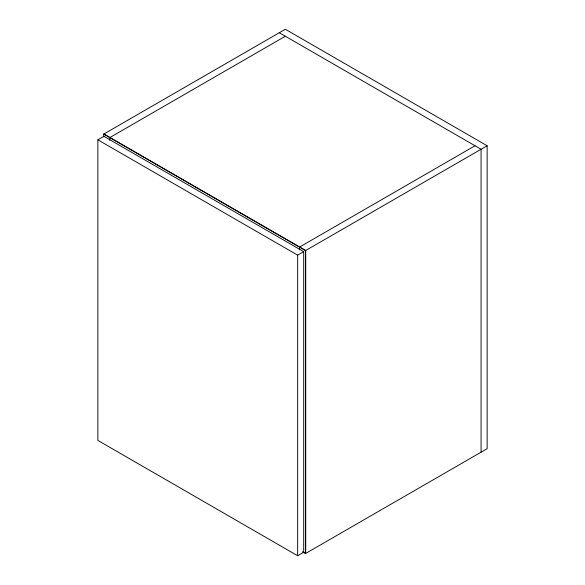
<?xml version="1.0" encoding="UTF-8"?>
<svg xmlns="http://www.w3.org/2000/svg" width="585" height="585" viewBox="0 0 585 585"><rect width="100%" height="100%" fill="white"/><g stroke="black" fill="none" stroke-linecap="round" stroke-linejoin="round"><path stroke-width="0.88" d="M103.721 136.846L103.721 134.104L285.334 29.25L487.137 145.76L487.137 448.68L305.516 553.534L302.489 551.787M97.863 139.815L103.918 136.32L303.703 251.66L303.703 552.255L297.648 555.75L97.863 440.41L97.863 139.815L297.648 255.155L303.703 251.66M285.334 36.241L109.775 137.599L109.775 140.341M475.027 145.76L299.461 247.119L299.461 249.853M103.721 134.104L305.516 250.614L487.137 145.76M279.279 32.745L481.082 149.255L481.082 452.176M103.918 133.987L305.721 250.497L305.721 553.417L303.447 552.108M305.516 250.614L305.516 553.534M297.648 255.155L297.648 555.75"/></g></svg>
